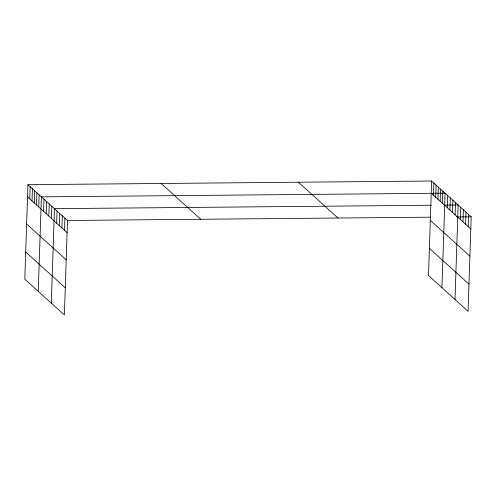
<?xml version="1.0" encoding="UTF-8"?>
<svg xmlns="http://www.w3.org/2000/svg" width="496" height="496" viewBox="0 0 496 496"><rect width="100%" height="100%" fill="white"/><g stroke="black" fill="none" stroke-linecap="round" stroke-linejoin="round"><path stroke-width="0.74" d="M27.937 184.686L24.8 279.186L64.375 314.985L67.512 220.478L27.937 184.686L431.625 181.015L471.2 216.814L468.063 311.314L428.488 275.522L431.625 181.015M29.772 198.865L30.175 186.713M32.017 200.892L32.42 188.74M34.261 202.92L34.664 190.768M36.499 204.953L36.902 192.795M38.744 206.981L39.147 194.829M38.254 291.357L41.391 196.856L445.079 193.186L441.942 287.692M43.598 211.37L44.001 199.218M46.209 213.733L46.612 201.581M48.825 216.095L49.228 203.943M51.435 218.457L51.838 206.305M51.317 303.168L54.448 208.667L431.495 205.245M56.662 223.181L57.065 211.029M59.272 225.544L59.675 213.392M61.882 227.906L62.285 215.754M64.492 230.274L64.895 218.116M433.467 195.201L433.87 183.049M435.705 197.228L436.108 185.076M437.949 199.256L438.352 187.104M440.194 201.283L440.597 189.131M442.432 203.31L442.835 191.158M447.287 207.706L447.69 195.548M449.903 210.068L450.306 197.916M452.513 212.431L452.916 200.279M455.123 214.793L455.526 202.641M455.006 299.503L458.143 205.003L444.081 205.127M460.35 219.517L460.753 207.365M462.96 221.879L463.363 209.727M465.57 224.242L465.973 212.09M468.187 226.604L468.59 214.452M67.512 220.478L430.497 217.186M456.401 216.95L471.2 216.814M431.222 193.173L470.797 228.966M430.317 220.348L469.898 256.141M429.393 248.347L468.968 284.14M298.406 182.224L337.981 218.023M161.15 183.477L200.725 219.269M27.534 196.838L67.109 232.636M26.629 224.012L66.204 259.811M25.699 252.011L65.28 287.81"/></g></svg>
